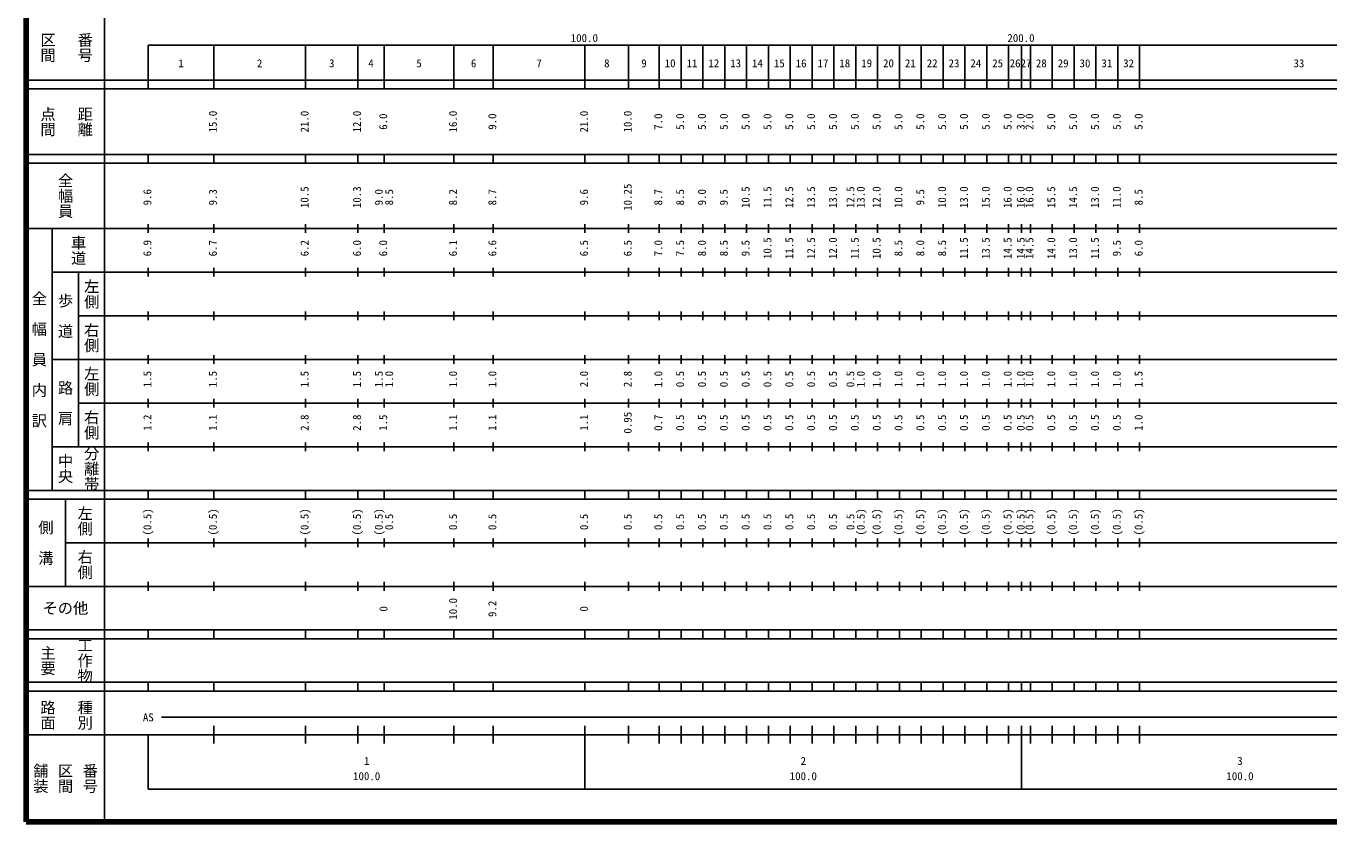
# Model space of a CAD drawing. Units: millimetres on the paper. Extents: x 40 to 680, y 20 to 380.
# Drawn here: x 40 to 338.4, y 20 to 202.4 of the extents above; entities that cross this region are included whole.
import ezdxf
from ezdxf.enums import TextEntityAlignment as Align

# ---------------------------------------------------------------- set-up
doc = ezdxf.new("R2010")
doc.units = ezdxf.units.MM
doc.layers.add('M-TTL', color=2, linetype='Continuous', lineweight=140)
doc.layers.add('M-TTL-BAND', color=7, linetype='Continuous', lineweight=25)
doc.styles.add('@ＭＳ ゴシック', font='')
doc.styles.add('ＭＳ ゴシック', font='')
doc.styles.get('@ＭＳ ゴシック').set_extended_font_data('@MS Gothic')
doc.styles.get('ＭＳ ゴシック').set_extended_font_data('MS Gothic')

msp = doc.modelspace()

# ---------------------------------------------------------------- linework, layer by layer
at = {"layer": 'M-TTL'}
for p, q in [((40, 380), (40, 20)), ((40, 20), (680, 20))]:
    msp.add_line(p, q, dxfattribs=at)
at = {"layer": 'M-TTL-BAND'}
for p, q in [((58, 370), (58, 20)), ((68, 198), (579, 198)), ((68, 198), (68, 188)), ((83, 188), (83, 198)), ((104, 188), (104, 198)), ((116, 188), (116, 198)), ((122, 188), (122, 198)), ((138, 188), (138, 198)), ((147, 188), (147, 198)), ((168, 188), (168, 198)), ((178, 188), (178, 198)), ((185, 188), (185, 198)), ((190, 188), (190, 198)), ((195, 188), (195, 198)), ((200, 188), (200, 198)), ((205, 188), (205, 198)), ((210, 188), (210, 198)), ((215, 188), (215, 198)), ((220, 188), (220, 198)), ((225, 188), (225, 198)), ((230, 188), (230, 198)), ((235, 188), (235, 198)), ((240, 188), (240, 198)), ((245, 188), (245, 198)), ((250, 188), (250, 198)), ((255, 188), (255, 198)), ((260, 188), (260, 198)), ((265, 188), (265, 198)), ((268, 188), (268, 198)), ((270, 188), (270, 198)), ((275, 188), (275, 198)), ((280, 188), (280, 198)), ((285, 188), (285, 198)), ((290, 188), (290, 198)), ((295, 188), (295, 198)), ((40, 190), (579, 190)), ((40, 188), (579, 188)), ((40, 173), (579, 173)), ((40, 171), (579, 171)), ((68, 171), (68, 173)), ((83, 171), (83, 173)), ((104, 171), (104, 173)), ((116, 171), (116, 173)), ((122, 171), (122, 173)), ((138, 171), (138, 173)), ((147, 171), (147, 173)), ((168, 171), (168, 173)), ((178, 171), (178, 173)), ((185, 171), (185, 173)), ((190, 171), (190, 173)), ((195, 171), (195, 173)), ((200, 171), (200, 173)), ((205, 171), (205, 173)), ((210, 171), (210, 173)), ((215, 171), (215, 173)), ((220, 171), (220, 173)), ((225, 171), (225, 173)), ((230, 171), (230, 173)), ((235, 171), (235, 173)), ((240, 171), (240, 173)), ((245, 171), (245, 173)), ((250, 171), (250, 173)), ((255, 171), (255, 173)), ((260, 171), (260, 173)), ((265, 171), (265, 173)), ((268, 171), (268, 173)), ((270, 171), (270, 173)), ((275, 171), (275, 173)), ((280, 171), (280, 173)), ((285, 171), (285, 173)), ((290, 171), (290, 173)), ((295, 171), (295, 173)), ((40, 156), (579, 156)), ((46, 96), (46, 156)), ((68, 155), (68, 157)), ((83, 155), (83, 157)), ((104, 155), (104, 157)), ((116, 155), (116, 157)), ((122, 155), (122, 157)), ((138, 155), (138, 157)), ((147, 155), (147, 157)), ((168, 155), (168, 157)), ((178, 155), (178, 157)), ((185, 155), (185, 157)), ((190, 155), (190, 157)), ((195, 155), (195, 157)), ((200, 155), (200, 157)), ((205, 155), (205, 157)), ((210, 155), (210, 157)), ((215, 155), (215, 157)), ((220, 155), (220, 157)), ((225, 155), (225, 157)), ((230, 155), (230, 157)), ((235, 155), (235, 157)), ((240, 155), (240, 157)), ((245, 155), (245, 157)), ((250, 155), (250, 157)), ((255, 155), (255, 157)), ((260, 155), (260, 157)), ((265, 155), (265, 157)), ((268, 155), (268, 157)), ((270, 155), (270, 157)), ((275, 155), (275, 157)), ((280, 155), (280, 157)), ((285, 155), (285, 157)), ((290, 155), (290, 157)), ((295, 155), (295, 157)), ((68, 145), (68, 147)), ((83, 145), (83, 147)), ((104, 145), (104, 147)), ((116, 145), (116, 147)), ((122, 145), (122, 147)), ((138, 145), (138, 147)), ((147, 145), (147, 147)), ((168, 145), (168, 147)), ((178, 145), (178, 147)), ((185, 145), (185, 147)), ((190, 145), (190, 147)), ((195, 145), (195, 147)), ((200, 145), (200, 147)), ((205, 145), (205, 147)), ((210, 145), (210, 147)), ((215, 145), (215, 147)), ((220, 145), (220, 147)), ((225, 145), (225, 147)), ((230, 145), (230, 147)), ((235, 145), (235, 147)), ((240, 145), (240, 147)), ((245, 145), (245, 147)), ((250, 145), (250, 147)), ((255, 145), (255, 147)), ((260, 145), (260, 147)), ((265, 145), (265, 147)), ((268, 145), (268, 147)), ((270, 145), (270, 147)), ((275, 145), (275, 147)), ((280, 145), (280, 147)), ((285, 145), (285, 147)), ((290, 145), (290, 147)), ((295, 145), (295, 147)), ((46, 146), (579, 146)), ((52, 146), (52, 106)), ((52, 136), (579, 136)), ((68, 135), (68, 137)), ((83, 135), (83, 137)), ((104, 135), (104, 137)), ((116, 135), (116, 137)), ((122, 135), (122, 137)), ((138, 135), (138, 137)), ((147, 135), (147, 137)), ((168, 135), (168, 137)), ((178, 135), (178, 137)), ((185, 135), (185, 137)), ((190, 135), (190, 137)), ((195, 135), (195, 137)), ((200, 135), (200, 137)), ((205, 135), (205, 137)), ((210, 135), (210, 137)), ((215, 135), (215, 137)), ((220, 135), (220, 137)), ((225, 135), (225, 137)), ((230, 135), (230, 137)), ((235, 135), (235, 137)), ((240, 135), (240, 137)), ((245, 135), (245, 137)), ((250, 135), (250, 137)), ((255, 135), (255, 137)), ((260, 135), (260, 137)), ((265, 135), (265, 137)), ((268, 135), (268, 137)), ((270, 135), (270, 137)), ((275, 135), (275, 137)), ((280, 135), (280, 137)), ((285, 135), (285, 137)), ((290, 135), (290, 137)), ((295, 135), (295, 137)), ((46, 126), (579, 126)), ((68, 125), (68, 127)), ((83, 125), (83, 127)), ((104, 125), (104, 127)), ((116, 125), (116, 127)), ((122, 125), (122, 127)), ((138, 125), (138, 127)), ((147, 125), (147, 127)), ((168, 125), (168, 127)), ((178, 125), (178, 127)), ((185, 125), (185, 127)), ((190, 125), (190, 127)), ((195, 125), (195, 127)), ((200, 125), (200, 127)), ((205, 125), (205, 127)), ((210, 125), (210, 127)), ((215, 125), (215, 127)), ((220, 125), (220, 127)), ((225, 125), (225, 127)), ((230, 125), (230, 127)), ((235, 125), (235, 127)), ((240, 125), (240, 127)), ((245, 125), (245, 127)), ((250, 125), (250, 127)), ((255, 125), (255, 127)), ((260, 125), (260, 127)), ((265, 125), (265, 127)), ((268, 125), (268, 127)), ((270, 125), (270, 127)), ((275, 125), (275, 127)), ((280, 125), (280, 127)), ((285, 125), (285, 127)), ((290, 125), (290, 127)), ((295, 125), (295, 127)), ((68, 115), (68, 117)), ((83, 115), (83, 117)), ((104, 115), (104, 117)), ((116, 115), (116, 117)), ((122, 115), (122, 117)), ((138, 115), (138, 117)), ((147, 115), (147, 117)), ((168, 115), (168, 117)), ((178, 115), (178, 117)), ((185, 115), (185, 117)), ((190, 115), (190, 117)), ((195, 115), (195, 117)), ((200, 115), (200, 117)), ((205, 115), (205, 117)), ((210, 115), (210, 117)), ((215, 115), (215, 117)), ((220, 115), (220, 117)), ((225, 115), (225, 117)), ((230, 115), (230, 117)), ((235, 115), (235, 117)), ((240, 115), (240, 117)), ((245, 115), (245, 117)), ((250, 115), (250, 117)), ((255, 115), (255, 117)), ((260, 115), (260, 117)), ((265, 115), (265, 117)), ((268, 115), (268, 117)), ((270, 115), (270, 117)), ((275, 115), (275, 117)), ((280, 115), (280, 117)), ((285, 115), (285, 117)), ((290, 115), (290, 117)), ((295, 115), (295, 117)), ((52, 116), (579, 116)), ((46, 106), (579, 106)), ((68, 105), (68, 107)), ((83, 105), (83, 107)), ((104, 105), (104, 107)), ((116, 105), (116, 107)), ((122, 105), (122, 107)), ((138, 105), (138, 107)), ((147, 105), (147, 107)), ((168, 105), (168, 107)), ((178, 105), (178, 107)), ((185, 105), (185, 107)), ((190, 105), (190, 107)), ((195, 105), (195, 107)), ((200, 105), (200, 107)), ((205, 105), (205, 107)), ((210, 105), (210, 107)), ((215, 105), (215, 107)), ((220, 105), (220, 107)), ((225, 105), (225, 107)), ((230, 105), (230, 107)), ((235, 105), (235, 107)), ((240, 105), (240, 107)), ((245, 105), (245, 107)), ((250, 105), (250, 107)), ((255, 105), (255, 107)), ((260, 105), (260, 107)), ((265, 105), (265, 107)), ((268, 105), (268, 107)), ((270, 105), (270, 107)), ((275, 105), (275, 107)), ((280, 105), (280, 107)), ((285, 105), (285, 107)), ((290, 105), (290, 107)), ((295, 105), (295, 107)), ((40, 96), (579, 96)), ((68, 94), (68, 96)), ((83, 94), (83, 96)), ((104, 94), (104, 96)), ((116, 94), (116, 96)), ((122, 94), (122, 96)), ((138, 94), (138, 96)), ((147, 94), (147, 96)), ((168, 94), (168, 96)), ((178, 94), (178, 96)), ((185, 94), (185, 96)), ((190, 94), (190, 96)), ((195, 94), (195, 96)), ((200, 94), (200, 96)), ((205, 94), (205, 96)), ((210, 94), (210, 96)), ((215, 94), (215, 96)), ((220, 94), (220, 96)), ((225, 94), (225, 96)), ((230, 94), (230, 96)), ((235, 94), (235, 96)), ((240, 94), (240, 96)), ((245, 94), (245, 96)), ((250, 94), (250, 96)), ((255, 94), (255, 96)), ((260, 94), (260, 96)), ((265, 94), (265, 96)), ((268, 94), (268, 96)), ((270, 94), (270, 96)), ((275, 94), (275, 96)), ((280, 94), (280, 96)), ((285, 94), (285, 96)), ((290, 94), (290, 96)), ((295, 94), (295, 96)), ((40, 94), (579, 94)), ((49, 94), (49, 74)), ((49, 84), (579, 84)), ((68, 83), (68, 85)), ((83, 83), (83, 85)), ((104, 83), (104, 85)), ((116, 83), (116, 85)), ((122, 83), (122, 85)), ((138, 83), (138, 85)), ((147, 83), (147, 85)), ((168, 83), (168, 85)), ((178, 83), (178, 85)), ((185, 83), (185, 85)), ((190, 83), (190, 85)), ((195, 83), (195, 85)), ((200, 83), (200, 85)), ((205, 83), (205, 85)), ((210, 83), (210, 85)), ((215, 83), (215, 85)), ((220, 83), (220, 85)), ((225, 83), (225, 85)), ((230, 83), (230, 85)), ((235, 83), (235, 85)), ((240, 83), (240, 85)), ((245, 83), (245, 85)), ((250, 83), (250, 85)), ((255, 83), (255, 85)), ((260, 83), (260, 85)), ((265, 83), (265, 85)), ((268, 83), (268, 85)), ((270, 83), (270, 85)), ((275, 83), (275, 85)), ((280, 83), (280, 85)), ((285, 83), (285, 85)), ((290, 83), (290, 85)), ((295, 83), (295, 85)), ((68, 73), (68, 75)), ((83, 73), (83, 75)), ((104, 73), (104, 75)), ((116, 73), (116, 75)), ((122, 73), (122, 75)), ((138, 73), (138, 75)), ((147, 73), (147, 75)), ((168, 73), (168, 75)), ((178, 73), (178, 75)), ((185, 73), (185, 75)), ((190, 73), (190, 75)), ((195, 73), (195, 75)), ((200, 73), (200, 75)), ((205, 73), (205, 75)), ((210, 73), (210, 75)), ((215, 73), (215, 75)), ((220, 73), (220, 75)), ((225, 73), (225, 75)), ((230, 73), (230, 75)), ((235, 73), (235, 75)), ((240, 73), (240, 75)), ((245, 73), (245, 75)), ((250, 73), (250, 75)), ((255, 73), (255, 75)), ((260, 73), (260, 75)), ((265, 73), (265, 75)), ((268, 73), (268, 75)), ((270, 73), (270, 75)), ((275, 73), (275, 75)), ((280, 73), (280, 75)), ((285, 73), (285, 75)), ((290, 73), (290, 75)), ((295, 73), (295, 75)), ((40, 74), (579, 74)), ((40, 64), (579, 64)), ((68, 62), (68, 64)), ((83, 62), (83, 64)), ((104, 62), (104, 64)), ((116, 62), (116, 64)), ((122, 62), (122, 64)), ((138, 62), (138, 64)), ((147, 62), (147, 64)), ((168, 62), (168, 64)), ((178, 62), (178, 64)), ((185, 62), (185, 64)), ((190, 62), (190, 64)), ((195, 62), (195, 64)), ((200, 62), (200, 64)), ((205, 62), (205, 64)), ((210, 62), (210, 64)), ((215, 62), (215, 64)), ((220, 62), (220, 64)), ((225, 62), (225, 64)), ((230, 62), (230, 64)), ((235, 62), (235, 64)), ((240, 62), (240, 64)), ((245, 62), (245, 64)), ((250, 62), (250, 64)), ((255, 62), (255, 64)), ((260, 62), (260, 64)), ((265, 62), (265, 64)), ((268, 62), (268, 64)), ((270, 62), (270, 64)), ((275, 62), (275, 64)), ((280, 62), (280, 64)), ((285, 62), (285, 64)), ((290, 62), (290, 64)), ((295, 62), (295, 64)), ((40, 62), (579, 62)), ((40, 52), (579, 52)), ((68, 50), (68, 52)), ((83, 50), (83, 52)), ((104, 50), (104, 52)), ((116, 50), (116, 52)), ((122, 50), (122, 52)), ((138, 50), (138, 52)), ((147, 50), (147, 52)), ((168, 50), (168, 52)), ((178, 50), (178, 52)), ((185, 50), (185, 52)), ((190, 50), (190, 52)), ((195, 50), (195, 52)), ((200, 50), (200, 52)), ((205, 50), (205, 52)), ((210, 50), (210, 52)), ((215, 50), (215, 52)), ((220, 50), (220, 52)), ((225, 50), (225, 52)), ((230, 50), (230, 52)), ((235, 50), (235, 52)), ((240, 50), (240, 52)), ((245, 50), (245, 52)), ((250, 50), (250, 52)), ((255, 50), (255, 52)), ((260, 50), (260, 52)), ((265, 50), (265, 52)), ((268, 50), (268, 52)), ((270, 50), (270, 52)), ((275, 50), (275, 52)), ((280, 50), (280, 52)), ((285, 50), (285, 52)), ((290, 50), (290, 52)), ((295, 50), (295, 52)), ((40, 50), (579, 50)), ((71, 44), (547, 44)), ((83, 38), (83, 42)), ((104, 38), (104, 42)), ((116, 38), (116, 42)), ((122, 38), (122, 42)), ((138, 38), (138, 42)), ((147, 38), (147, 42)), ((168, 27.5), (168, 42)), ((178, 38), (178, 42)), ((185, 38), (185, 42)), ((190, 38), (190, 42)), ((195, 38), (195, 42)), ((200, 38), (200, 42)), ((205, 38), (205, 42)), ((210, 38), (210, 42)), ((215, 38), (215, 42)), ((220, 38), (220, 42)), ((225, 38), (225, 42)), ((230, 38), (230, 42)), ((235, 38), (235, 42)), ((240, 38), (240, 42)), ((245, 38), (245, 42)), ((250, 38), (250, 42)), ((255, 38), (255, 42)), ((260, 38), (260, 42)), ((265, 38), (265, 42)), ((268, 27.5), (268, 42)), ((270, 38), (270, 42)), ((275, 38), (275, 42)), ((280, 38), (280, 42)), ((285, 38), (285, 42)), ((290, 38), (290, 42)), ((295, 38), (295, 42)), ((40, 40), (579, 40)), ((68, 40), (68, 27.5)), ((68, 27.5), (579, 27.5))]:
    msp.add_line(p, q, dxfattribs=at)

# ---------------------------------------------------------------- texts
at = {"layer": 'M-TTL-BAND', "style": '@ＭＳ ゴシック'}
for s, p in [('区間', (45, 197.5)), ('番号', (53.5, 197.5)), ('点間', (45, 180.5)), ('距離', (53.5, 180.5)), ('全幅員', (49, 163.5)), ('車道', (52, 151)), ('左側', (55, 141)), ('全\u3000幅\u3000員\u3000内\u3000訳', (43, 126)), ('歩\u3000道', (49, 136)), ('右側', (55, 131)), ('左側', (55, 121)), ('路\u3000肩', (49, 116)), ('右側', (55, 111)), ('分離帯', (55, 101)), ('中央', (49, 101)), ('左側', (53.5, 89)), ('側\u3000溝', (44.5, 84)), ('右側', (53.5, 79)), ('主要', (45, 57)), ('工作物', (53.5, 57)), ('路面', (45, 44.5)), ('種別', (53.5, 44.5)), ('舗装', (43.333, 30)), ('区間', (49, 30)), ('番号', (54.667, 30))]:
    msp.add_text(s, height=2.566, rotation=270, dxfattribs=at).set_placement(p, align=Align.MIDDLE_CENTER)
at = {"layer": 'M-TTL-BAND', "style": 'ＭＳ ゴシック'}
for s, p in [('100.0', (167.844, 198.195)), ('200.0', (267.844, 198.195)), ('1', (75.5, 192.405)), ('2', (93.5, 192.405)), ('3', (110, 192.405)), ('4', (119, 192.405)), ('5', (130, 192.405)), ('6', (142.5, 192.405)), ('7', (157.5, 192.405)), ('8', (173, 192.405)), ('9', (181.5, 192.405)), ('10', (187.5, 192.405)), ('11', (192.5, 192.405)), ('12', (197.5, 192.405)), ('13', (202.5, 192.405)), ('14', (207.5, 192.405)), ('15', (212.5, 192.405)), ('16', (217.5, 192.405)), ('17', (222.5, 192.405)), ('18', (227.5, 192.405)), ('19', (232.5, 192.405)), ('20', (237.5, 192.405)), ('21', (242.5, 192.405)), ('22', (247.5, 192.405)), ('23', (252.5, 192.405)), ('24', (257.5, 192.405)), ('25', (262.5, 192.405)), ('26', (266.5, 192.405)), ('27', (269, 192.405)), ('28', (272.5, 192.405)), ('29', (277.5, 192.405)), ('30', (282.5, 192.405)), ('31', (287.5, 192.405)), ('32', (292.5, 192.405)), ('33', (331.5, 192.405)), ('AS', (68, 42.5)), ('1', (118, 32.523)), ('2', (218, 32.523)), ('3', (318, 32.523)), ('100.0', (118, 29.033)), ('100.0', (218, 29.033)), ('100.0', (318, 29.033))]:
    msp.add_text(s, height=1.833, dxfattribs=at).set_placement(p, align=Align.BOTTOM_CENTER)
for s, p in [('15.0', (84.238, 180.5)), ('21.0', (105.238, 180.5)), ('12.0', (117.238, 180.5)), ('6.0', (123.238, 180.5)), ('16.0', (139.238, 180.5)), ('9.0', (148.238, 180.5)), ('21.0', (169.238, 180.5)), ('10.0', (179.238, 180.5)), ('7.0', (186.238, 180.5)), ('5.0', (191.238, 180.5)), ('5.0', (196.238, 180.5)), ('5.0', (201.238, 180.5)), ('5.0', (206.238, 180.5)), ('5.0', (211.238, 180.5)), ('5.0', (216.238, 180.5)), ('5.0', (221.238, 180.5)), ('5.0', (226.238, 180.5)), ('5.0', (231.238, 180.5)), ('5.0', (236.238, 180.5)), ('5.0', (241.238, 180.5)), ('5.0', (246.238, 180.5)), ('5.0', (251.238, 180.5)), ('5.0', (256.238, 180.5)), ('5.0', (261.238, 180.5)), ('5.0', (266.238, 180.5)), ('3.0', (269.238, 180.5)), ('2.0', (271.238, 180.5)), ('5.0', (276.238, 180.5)), ('5.0', (281.238, 180.5)), ('5.0', (286.238, 180.5)), ('5.0', (291.238, 180.5)), ('5.0', (296.238, 180.5)), ('9.6', (69.238, 163.174)), ('9.3', (84.238, 163.174)), ('10.5', (105.238, 163.174)), ('10.3', (117.238, 163.174)), ('9.0', (122.238, 163.174)), ('8.5', (124.608, 163.174)), ('8.2', (139.238, 163.174)), ('8.7', (148.238, 163.174)), ('9.6', (169.238, 163.174)), ('10.25', (179.238, 163.174)), ('8.7', (186.238, 163.174)), ('8.5', (191.238, 163.174)), ('9.0', (196.238, 163.174)), ('9.5', (201.238, 163.174)), ('10.5', (206.238, 163.174)), ('11.5', (211.238, 163.174)), ('12.5', (216.238, 163.174)), ('13.5', (221.238, 163.174)), ('13.0', (226.238, 163.174)), ('12.5', (230.238, 163.174)), ('13.0', (232.608, 163.174)), ('12.0', (236.238, 163.174)), ('10.0', (241.238, 163.174)), ('9.5', (246.238, 163.174)), ('10.0', (251.238, 163.174)), ('13.0', (256.238, 163.174)), ('15.0', (261.238, 163.174)), ('16.0', (266.238, 163.174)), ('16.0', (269.238, 163.174)), ('16.0', (271.238, 163.174)), ('15.5', (276.238, 163.174)), ('14.5', (281.238, 163.174)), ('13.0', (286.238, 163.174)), ('11.0', (291.238, 163.174)), ('8.5', (296.238, 163.174)), ('6.9', (69.238, 151.5)), ('6.7', (84.238, 151.5)), ('6.2', (105.238, 151.5)), ('6.0', (117.238, 151.5)), ('6.0', (123.238, 151.5)), ('6.1', (139.238, 151.5)), ('6.6', (148.238, 151.5)), ('6.5', (169.238, 151.5)), ('6.5', (179.238, 151.5)), ('7.0', (186.238, 151.5)), ('7.5', (191.238, 151.5)), ('8.0', (196.238, 151.5)), ('8.5', (201.238, 151.5)), ('9.5', (206.238, 151.5)), ('10.5', (211.238, 151.5)), ('11.5', (216.238, 151.5)), ('12.5', (221.238, 151.5)), ('12.0', (226.238, 151.5)), ('11.5', (231.238, 151.5)), ('10.5', (236.238, 151.5)), ('8.5', (241.238, 151.5)), ('8.0', (246.238, 151.5)), ('8.5', (251.238, 151.5)), ('11.5', (256.238, 151.5)), ('13.5', (261.238, 151.5)), ('14.5', (266.238, 151.5)), ('14.5', (269.238, 151.5)), ('14.5', (271.238, 151.5)), ('14.0', (276.238, 151.5)), ('13.0', (281.238, 151.5)), ('11.5', (286.238, 151.5)), ('9.5', (291.238, 151.5)), ('6.0', (296.238, 151.5)), ('1.5', (69.238, 121.5)), ('1.5', (84.238, 121.5)), ('1.5', (105.238, 121.5)), ('1.5', (117.238, 121.5)), ('1.5', (122.238, 121.5)), ('1.0', (124.608, 121.5)), ('1.0', (139.238, 121.5)), ('1.0', (148.238, 121.5)), ('2.0', (169.238, 121.5)), ('2.8', (179.238, 121.5)), ('1.0', (186.238, 121.5)), ('0.5', (191.238, 121.5)), ('0.5', (196.238, 121.5)), ('0.5', (201.238, 121.5)), ('0.5', (206.238, 121.5)), ('0.5', (211.238, 121.5)), ('0.5', (216.238, 121.5)), ('0.5', (221.238, 121.5)), ('0.5', (226.238, 121.5)), ('0.5', (230.238, 121.5)), ('1.0', (232.608, 121.5)), ('1.0', (236.238, 121.5)), ('1.0', (241.238, 121.5)), ('1.0', (246.238, 121.5)), ('1.0', (251.238, 121.5)), ('1.0', (256.238, 121.5)), ('1.0', (261.238, 121.5)), ('1.0', (266.238, 121.5)), ('1.0', (269.238, 121.5)), ('1.0', (271.238, 121.5)), ('1.0', (276.238, 121.5)), ('1.0', (281.238, 121.5)), ('1.0', (286.238, 121.5)), ('1.0', (291.238, 121.5)), ('1.5', (296.238, 121.5)), ('0.95', (179.238, 111.5)), ('1.2', (69.238, 111.5)), ('1.1', (84.238, 111.5)), ('2.8', (105.238, 111.5)), ('2.8', (117.238, 111.5)), ('1.5', (123.238, 111.5)), ('1.1', (139.238, 111.5)), ('1.1', (148.238, 111.5)), ('1.1', (169.238, 111.5)), ('0.7', (186.238, 111.5)), ('0.5', (191.238, 111.5)), ('0.5', (196.238, 111.5)), ('0.5', (201.238, 111.5)), ('0.5', (206.238, 111.5)), ('0.5', (211.238, 111.5)), ('0.5', (216.238, 111.5)), ('0.5', (221.238, 111.5)), ('0.5', (226.238, 111.5)), ('0.5', (231.238, 111.5)), ('0.5', (236.238, 111.5)), ('0.5', (241.238, 111.5)), ('0.5', (246.238, 111.5)), ('0.5', (251.238, 111.5)), ('0.5', (256.238, 111.5)), ('0.5', (261.238, 111.5)), ('0.5', (266.238, 111.5)), ('0.5', (269.238, 111.5)), ('0.5', (271.238, 111.5)), ('0.5', (276.238, 111.5)), ('0.5', (281.238, 111.5)), ('0.5', (286.238, 111.5)), ('0.5', (291.238, 111.5)), ('1.0', (296.238, 111.5)), ('(0.5)', (69.238, 88.764)), ('(0.5)', (84.238, 88.764)), ('(0.5)', (105.238, 88.764)), ('(0.5)', (117.238, 88.764)), ('(0.5)', (122.238, 88.764)), ('0.5', (124.608, 88.764)), ('0.5', (139.238, 88.764)), ('0.5', (148.238, 88.764)), ('0.5', (169.238, 88.764)), ('0.5', (179.238, 88.764)), ('0.5', (186.238, 88.764)), ('0.5', (191.238, 88.764)), ('0.5', (196.238, 88.764)), ('0.5', (201.238, 88.764)), ('0.5', (206.238, 88.764)), ('0.5', (211.238, 88.764)), ('0.5', (216.238, 88.764)), ('0.5', (221.238, 88.764)), ('0.5', (226.238, 88.764)), ('0.5', (230.238, 88.764)), ('(0.5)', (232.608, 88.764)), ('(0.5)', (236.238, 88.764)), ('(0.5)', (241.238, 88.764)), ('(0.5)', (246.238, 88.764)), ('(0.5)', (251.238, 88.764)), ('(0.5)', (256.238, 88.764)), ('(0.5)', (261.238, 88.764)), ('(0.5)', (266.238, 88.764)), ('(0.5)', (269.238, 88.764)), ('(0.5)', (271.238, 88.764)), ('(0.5)', (276.238, 88.764)), ('(0.5)', (281.238, 88.764)), ('(0.5)', (286.238, 88.764)), ('(0.5)', (291.238, 88.764)), ('(0.5)', (296.238, 88.764)), ('0', (123.312, 68.843)), ('10.0', (139.238, 68.843)), ('9.2', (148.238, 68.843)), ('0', (169.238, 68.843))]:
    msp.add_text(s, height=1.833, rotation=90, dxfattribs=at).set_placement(p, align=Align.BOTTOM_CENTER)
msp.add_text('その他', height=2.566, dxfattribs=at).set_placement((49, 69), align=Align.MIDDLE_CENTER)

doc.saveas('drawing.dxf')
